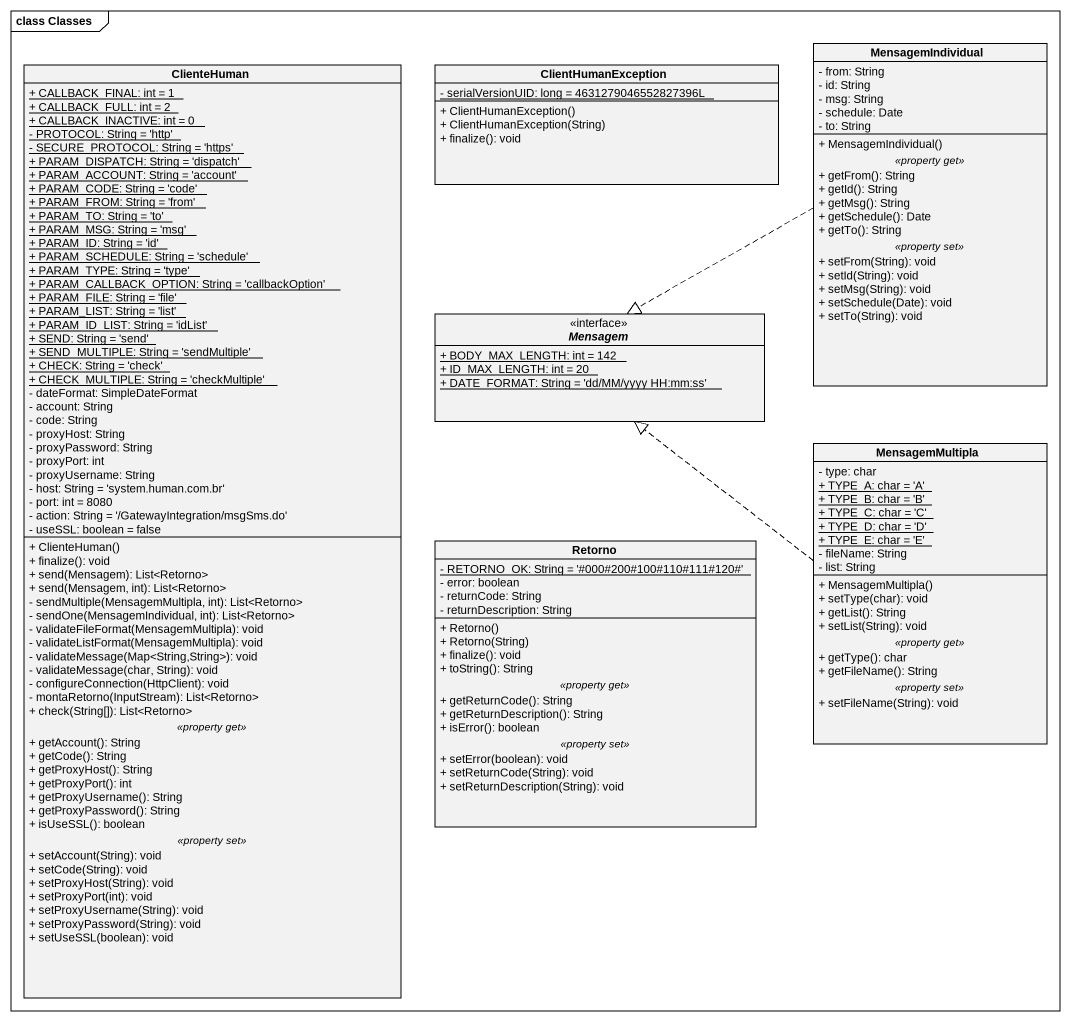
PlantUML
@startuml
mainframe class Classes
hide circle
hide empty members
skinparam classAttributeIconSize 0
class ClienteHuman {
  {static} + CALLBACK_FINAL: int = 1
  {static} + CALLBACK_FULL: int = 2
  {static} + CALLBACK_INACTIVE: int = 0
  {static} - PROTOCOL: String = 'http'
  {static} - SECURE_PROTOCOL: String = 'https'
  {static} + PARAM_DISPATCH: String = 'dispatch'
  {static} + PARAM_ACCOUNT: String = 'account'
  {static} + PARAM_CODE: String = 'code'
  {static} + PARAM_FROM: String = 'from'
  {static} + PARAM_TO: String = 'to'
  {static} + PARAM_MSG: String = 'msg'
  {static} + PARAM_ID: String = 'id'
  {static} + PARAM_SCHEDULE: String = 'schedule'
  {static} + PARAM_TYPE: String = 'type'
  {static} + PARAM_CALLBACK_OPTION: String = 'callbackOption'
  {static} + PARAM_FILE: String = 'file'
  {static} + PARAM_LIST: String = 'list'
  {static} + PARAM_ID_LIST: String = 'idList'
  {static} + SEND: String = 'send'
  {static} + SEND_MULTIPLE: String = 'sendMultiple'
  {static} + CHECK: String = 'check'
  {static} + CHECK_MULTIPLE: String = 'checkMultiple'
  - dateFormat: SimpleDateFormat
  - account: String
  - code: String
  - proxyHost: String
  - proxyPassword: String
  - proxyPort: int
  - proxyUsername: String
  - host: String = 'system.human.com.br'
  - port: int = 8080
  - action: String = '/GatewayIntegration/msgSms.do'
  - useSSL: boolean = false
  --
  + ClienteHuman()
  + finalize(): void
  + send(Mensagem): List<Retorno>
  + send(Mensagem, int): List<Retorno>
  - sendMultiple(MensagemMultipla, int): List<Retorno>
  - sendOne(MensagemIndividual, int): List<Retorno>
  - validateFileFormat(MensagemMultipla): void
  - validateListFormat(MensagemMultipla): void
  - validateMessage(Map<String,String>): void
  - validateMessage(char, String): void
  - configureConnection(HttpClient): void
  - montaRetorno(InputStream): List<Retorno>
  + check(String[]): List<Retorno>
  .. <<property get>> ..
  + getAccount(): String
  + getCode(): String
  + getProxyHost(): String
  + getProxyPort(): int
  + getProxyUsername(): String
  + getProxyPassword(): String
  + isUseSSL(): boolean
  .. <<property set>> ..
  + setAccount(String): void
  + setCode(String): void
  + setProxyHost(String): void
  + setProxyPort(int): void
  + setProxyUsername(String): void
  + setProxyPassword(String): void
  + setUseSSL(boolean): void
}
class ClientHumanException {
  {static} - serialVersionUID: long = 4631279046552827396L
  + ClientHumanException()
  + ClientHumanException(String)
  + finalize(): void
}
class MensagemIndividual {
  - from: String
  - id: String
  - msg: String
  - schedule: Date
  - to: String
  --
  + MensagemIndividual()
  .. <<property get>> ..
  + getFrom(): String
  + getId(): String
  + getMsg(): String
  + getSchedule(): Date
  + getTo(): String
  .. <<property set>> ..
  + setFrom(String): void
  + setId(String): void
  + setMsg(String): void
  + setSchedule(Date): void
  + setTo(String): void
}
interface Mensagem <<interface>> {
  {static} + BODY_MAX_LENGTH: int = 142
  {static} + ID_MAX_LENGTH: int = 20
  {static} + DATE_FORMAT: String = 'dd/MM/yyyy HH:mm:ss'
}
class MensagemMultipla {
  - type: char
  {static} + TYPE_A: char = 'A'
  {static} + TYPE_B: char = 'B'
  {static} + TYPE_C: char = 'C'
  {static} + TYPE_D: char = 'D'
  {static} + TYPE_E: char = 'E'
  - fileName: String
  - list: String
  --
  + MensagemMultipla()
  + setType(char): void
  + getList(): String
  + setList(String): void
  .. <<property get>> ..
  + getType(): char
  + getFileName(): String
  .. <<property set>> ..
  + setFileName(String): void
}
class Retorno {
  {static} - RETORNO_OK: String = '#000#200#100#110#111#120#'
  - error: boolean
  - returnCode: String
  - returnDescription: String
  --
  + Retorno()
  + Retorno(String)
  + finalize(): void
  + toString(): String
  .. <<property get>> ..
  + getReturnCode(): String
  + getReturnDescription(): String
  + isError(): boolean
  .. <<property set>> ..
  + setError(boolean): void
  + setReturnCode(String): void
  + setReturnDescription(String): void
}
MensagemIndividual .left.|> Mensagem
MensagemMultipla .up.|> Mensagem
@enduml
